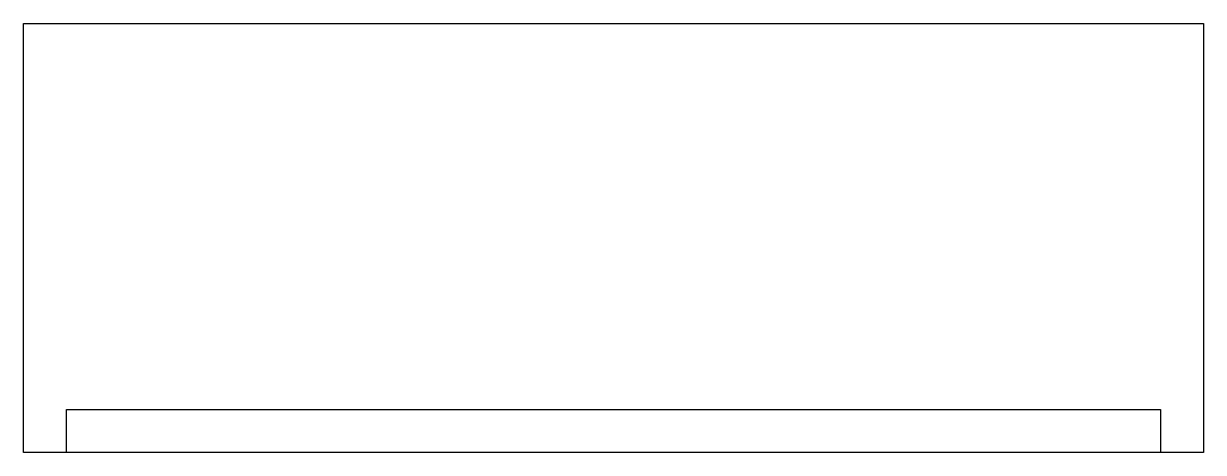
# Model space of a CAD drawing. Header units: inches. Extents: x 0.2 to 5.7, y -0.2 to 1.8.
import ezdxf

# ---------------------------------------------------------------- set-up
doc = ezdxf.new("R2010")
doc.units = ezdxf.units.IN
doc.layers.get('0').update_dxf_attribs({"linetype": 'CONTINUOUS'})

msp = doc.modelspace()

# ---------------------------------------------------------------- linework, layer by layer
for points in [[(5.7, -0.2), (0.2, -0.2), (0.2, 1.8), (5.7, 1.8)], [(0.4, 0), (5.5, 0), (5.5, -0.2), (0.4, -0.2)]]:
    msp.add_lwpolyline(points, close=True)

doc.saveas('drawing.dxf')
